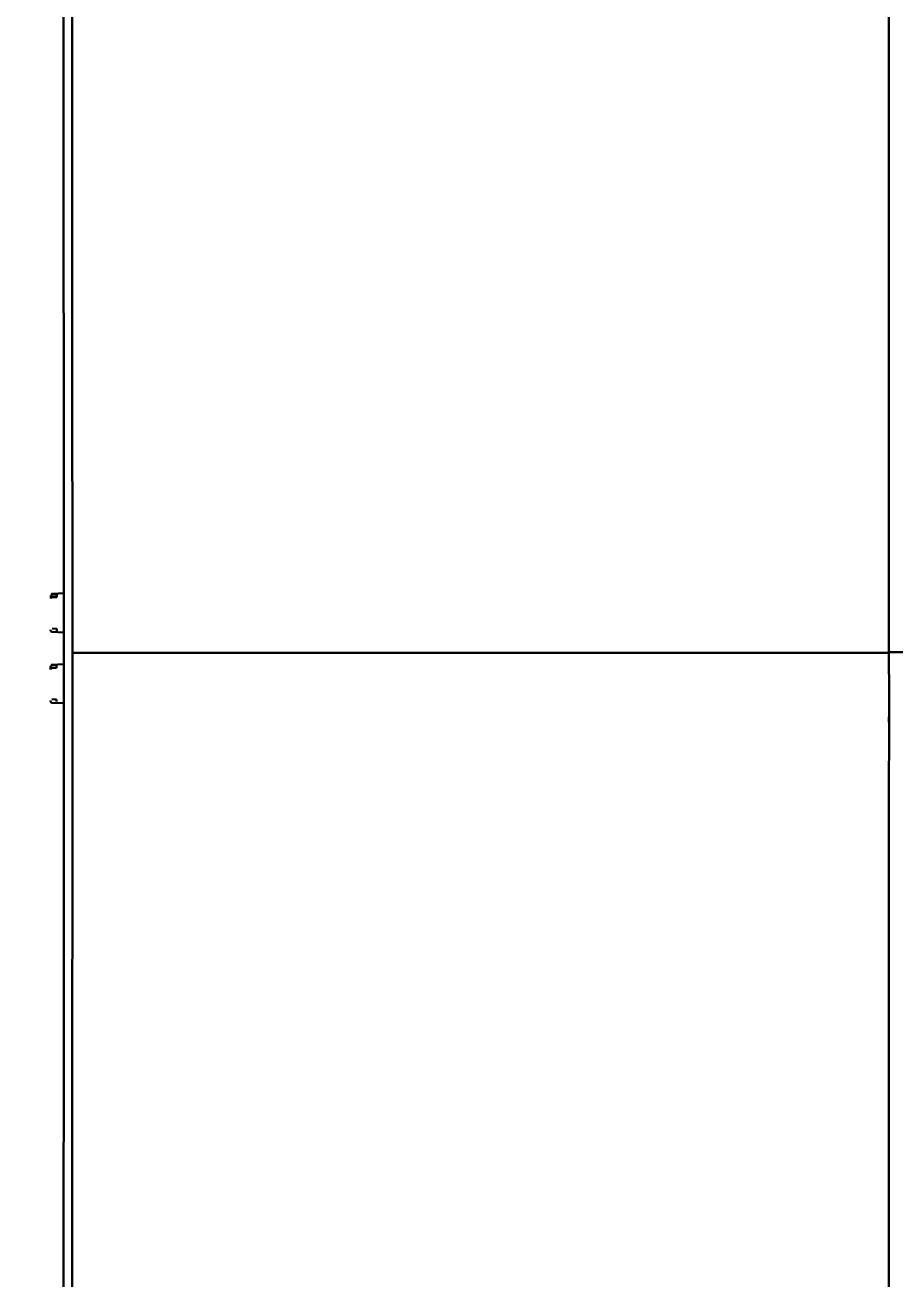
# Model space of a CAD drawing. Header units: millimetres. Extents: x 13935 to 21534, y -198 to 9202.
# Drawn here: x 18145.1 to 18266.5, y 3018.1 to 3193.2 of the extents above; entities that cross this region are included whole.
import ezdxf

# ---------------------------------------------------------------- set-up
doc = ezdxf.new("R2010")
doc.units = ezdxf.units.MM
doc.header["$LTSCALE"] = 326.7
doc.header["$PDMODE"] = 3
doc.header["$PDSIZE"] = 8
doc.linetypes.add('DASHED', pattern=[0.2, 0.1, -0.1])
doc.layers.get('0').update_dxf_attribs({"linetype": 'CONTINUOUS'})
doc.layers.get('Defpoints').update_dxf_attribs({"linetype": 'CONTINUOUS'})
doc.styles.get("Standard").update_dxf_attribs({"font": 'calibri.ttf'})
doc.dimstyles.new('DIMSTYLE_1', dxfattribs={"dimtxt": 40, "dimasz": 35, "dimexe": 0.08, "dimexo": 1, "dimgap": 1, "dimtad": 1, "dimdsep": 46, "dimtxsty": 'Standard', "dimblk": '_FILLED', "dimblk1": '_FILLED', "dimblk2": '_FILLED', "dimcen": 0.09, "dimazin": 2, "dimtp": 0.01, "dimtm": 0.01, "dimtfac": 1, "dimtofl": 0, "dimtmove": 0, "dimatfit": 3, "dimldrblk": '_FILLED', "dimfxl": 1, "dimtolj": 1, "dimarcsym": 0})
doc.dimstyles.new('DIMSTYLE_2', dxfattribs={"dimtxt": 40, "dimasz": 35, "dimexe": 0.08, "dimexo": 1, "dimgap": 1, "dimtad": 1, "dimdec": 0, "dimdsep": 46, "dimtxsty": 'Standard', "dimblk": '_FILLED', "dimblk1": '_FILLED', "dimblk2": '_FILLED', "dimcen": 0.09, "dimazin": 2, "dimtp": 0.01, "dimtm": 0.01, "dimtfac": 1, "dimtdec": 0, "dimtofl": 0, "dimtmove": 0, "dimatfit": 3, "dimldrblk": '_FILLED', "dimfxl": 1, "dimtolj": 1, "dimarcsym": 0})

# ---------------------------------------------------------------- blocks, each defined once
blk = doc.blocks.new('_FILLED')
at = {"color": 0, "linetype": 'ByBlock'}
blk.add_solid([(0, 0), (-1, 0.2143), (-1, -0.2143)], dxfattribs=at)
blk = doc.blocks.new('*D130')
at = {"color": 0, "linetype": 'Continuous', "lineweight": -2}
for p, q in [((18535.44, 3651.48), (18535.44, 3432.52)), ((17987.38, 2968.17), (17987.38, 3432.68)), ((18022.38, 3432.6), (18500.44, 3432.6))]:
    blk.add_line(p, q, dxfattribs=at)
at = {"layer": 'Defpoints', "color": 0}
for p in [(18535.44, 3652.48), (18535.44, 3432.6), (17987.38, 2967.17)]:
    blk.add_point(p, dxfattribs=at)
at = {"color": 0, "linetype": 'ByBlock', "lineweight": -2, "xscale": 35, "yscale": 35, "zscale": 35, "rotation": 180}
blk.add_blockref('_FILLED', (17987.38, 3432.6), dxfattribs=at)
at = {"color": 0, "linetype": 'ByBlock', "lineweight": -2, "xscale": 35, "yscale": 35, "zscale": 35}
blk.add_blockref('_FILLED', (18535.44, 3432.6), dxfattribs=at)
at = {"color": 0, "lineweight": 30, "insert": (18261.41, 3486.93), "char_height": 40, "attachment_point": 2, "line_spacing_factor": 0.9}
blk.add_mtext('\\A1;BVNO-{\\A1;548}', dxfattribs=at)
blk = doc.blocks.new('*D133')
at = {"color": 0, "linetype": 'Continuous', "lineweight": -2}
for p, q in [((18090.83, 3171.8), (18091.26, 3340.07)), ((18126.26, 3339.9), (18501.69, 3338.94)), ((18535.72, 2955.2), (18536.69, 3338.94))]:
    blk.add_line(p, q, dxfattribs=at)
at = {"layer": 'Defpoints', "color": 0}
for p in [(18536.69, 3338.86), (18090.83, 3170.8), (18535.72, 2954.2)]:
    blk.add_point(p, dxfattribs=at)
at = {"color": 0, "linetype": 'ByBlock', "lineweight": -2, "xscale": 35, "yscale": 35, "zscale": 35}
for p, rotation in [((18091.26, 3339.99), 179.8543984352), ((18536.69, 3338.86), 359.8543984351999)]:
    blk.add_blockref('_FILLED', p, dxfattribs=dict(at, rotation=rotation))
at = {"color": 0, "lineweight": 30, "insert": (18278.63, 3393.84), "char_height": 40, "attachment_point": 2, "rotation": 359.8544, "line_spacing_factor": 0.9}
blk.add_mtext('\\A1;\\A1;445', dxfattribs=at)

msp = doc.modelspace()

# ---------------------------------------------------------------- linework, layer by layer
at = {"color": 0, "linetype": 'Continuous', "lineweight": 30}
for p, q in [((18150.43579, 3161.12641), (18150.43573, 3161.21891)), ((18150.43645, 3161.27093), (18150.4364, 3161.36445)), ((18150.43713, 3160.00603), (18150.43645, 3161.27093)), ((18151.63758, 3161.16619), (18151.64206, 3152.23338)), ((18150.43938, 3155.60112), (18150.43713, 3160.00603)), ((18150.44044, 3153.3948), (18150.43938, 3155.60112)), ((18150.44085, 3152.50593), (18150.44044, 3153.3948)), ((18150.44105, 3151.91657), (18150.44085, 3152.50593)), ((18150.44102, 3152.13411), (18150.44085, 3152.50593)), ((18150.44112, 3151.9283), (18150.44102, 3152.13411)), ((18151.64148, 3152.12694), (18151.64157, 3151.91657)), ((18151.64206, 3152.23338), (18151.64215, 3152.0245)), ((18265.64446, 3146.371), (18265.64622, 3141.85313)), ((18151.65294, 3117.11149), (18151.6534, 3114.10494)), ((18265.65281, 3117.06552), (18265.65359, 3111.52854)), ((18148.62721, 3113.41696), (18148.62695, 3113.06607)), ((18148.65262, 3113.50567), (18148.62721, 3113.41696)), ((18148.81564, 3113.71951), (18150.6261, 3113.81439)), ((18149.47738, 3113.63015), (18148.81689, 3113.59869)), ((18148.81802, 3113.2478), (18149.47851, 3113.27927)), ((18149.47851, 3113.27927), (18149.47777, 3113.5374)), ((18150.4516, 3113.68855), (18150.45158, 3113.81437)), ((18150.45235, 3113.72995), (18150.45233, 3113.8559)), ((18150.4525, 3112.60415), (18150.45235, 3113.72995)), ((18151.65276, 3114.06879), (18151.65283, 3113.69123)), ((18151.6534, 3114.10494), (18151.65345, 3113.72572)), ((18151.65345, 3113.72572), (18151.65357, 3112.84497)), ((18150.45174, 3112.43116), (18150.45172, 3112.5643)), ((18150.45251, 3112.47077), (18150.4525, 3112.60415)), ((18150.45264, 3111.47512), (18150.45251, 3112.47077)), ((18150.45282, 3109.89186), (18150.45264, 3111.47512)), ((18151.65299, 3112.8144), (18151.65306, 3112.40206)), ((18151.65357, 3112.84497), (18151.65362, 3112.43077)), ((18151.65362, 3112.43077), (18151.65374, 3111.46178)), ((18151.65374, 3111.46178), (18151.65394, 3109.74361)), ((18265.65359, 3111.52854), (18265.65417, 3105.48208)), ((18150.45206, 3109.5643), (18150.45203, 3109.85819)), ((18150.45285, 3109.59715), (18150.45282, 3109.89186)), ((18151.65394, 3109.74361), (18151.65362, 3109.3144)), ((18148.62503, 3108.71082), (18148.625, 3108.71182)), ((18148.81326, 3108.88098), (18149.4737, 3108.84951)), ((18148.81564, 3108.40927), (18150.44255, 3108.32401)), ((18149.4737, 3108.84951), (18149.47444, 3108.59138)), ((18150.45224, 3107.93747), (18150.4522, 3108.31437)), ((18150.45297, 3108.34344), (18150.45285, 3109.59715)), ((18150.45301, 3107.96534), (18150.45297, 3108.34344)), ((18150.45319, 3105.70799), (18150.45301, 3107.96534)), ((18151.65398, 3109.32914), (18151.65411, 3107.9464)), ((18151.65411, 3107.9464), (18151.6543, 3105.68826)), ((18150.45331, 3103.95401), (18150.45319, 3105.70799)), ((18151.6543, 3105.68826), (18151.65431, 3105.48203)), ((18151.65431, 3105.48203), (18265.65417, 3105.48208)), ((18151.65431, 3105.48203), (18151.65442, 3103.69397)), ((18267.65308, 3105.56926), (18265.65309, 3105.56926)), ((18265.65417, 3105.48208), (18265.65443, 3099.50916)), ((18148.6117, 3103.54203), (18148.61143, 3103.19114)), ((18148.63711, 3103.63074), (18148.6117, 3103.54203)), ((18148.80013, 3103.84458), (18150.4286, 3103.92992)), ((18149.46187, 3103.75522), (18148.80137, 3103.72376)), ((18148.80251, 3103.37287), (18149.463, 3103.40433)), ((18149.463, 3103.40433), (18149.46226, 3103.66247)), ((18150.45272, 3103.69002), (18150.45269, 3103.93944)), ((18150.45285, 3102.52694), (18150.45283, 3102.68937)), ((18150.45332, 3103.70379), (18150.45331, 3103.95401)), ((18150.45338, 3102.70006), (18150.45332, 3103.70379)), ((18150.45338, 3102.53714), (18150.45338, 3102.70006)), ((18151.65446, 3102.82214), (18151.65417, 3102.52692)), ((18151.65442, 3103.69397), (18151.65446, 3102.82214)), ((18150.45343, 3101.44733), (18150.45338, 3102.53714)), ((18150.45346, 3100.56396), (18150.45343, 3101.44733)), ((18151.65447, 3102.53216), (18151.65452, 3101.44578)), ((18151.65452, 3101.44578), (18151.65456, 3100.19775)), ((18150.45317, 3099.68937), (18150.45314, 3099.98326)), ((18150.45348, 3099.98704), (18150.45346, 3100.56396)), ((18150.45349, 3099.69258), (18150.45348, 3099.98704)), ((18150.45351, 3098.44067), (18150.45349, 3099.69258)), ((18151.65407, 3100.19252), (18151.65402, 3099.31713)), ((18151.65456, 3100.19775), (18151.65458, 3099.32161)), ((18151.65458, 3099.32161), (18151.6546, 3098.07158)), ((18265.65443, 3099.50916), (18265.65446, 3096.54644)), ((18148.60952, 3098.83589), (18148.60949, 3098.83689)), ((18148.79775, 3099.00604), (18149.45819, 3098.97458)), ((18148.80013, 3098.53434), (18150.43319, 3098.44876)), ((18149.45819, 3098.97458), (18149.45893, 3098.71645)), ((18150.45337, 3097.94016), (18150.45331, 3098.43944)), ((18150.45352, 3097.94084), (18150.45351, 3098.44067)), ((18150.45353, 3096.49545), (18150.45352, 3097.94084)), ((18151.65397, 3098.06878), (18151.65396, 3097.94015)), ((18151.6546, 3098.07158), (18151.6546, 3097.94274)), ((18151.6546, 3097.94274), (18151.65461, 3096.49533)), ((18150.45353, 3095.68617), (18150.45353, 3096.49545)), ((18151.65461, 3096.49533), (18151.6546, 3095.68718)), ((18151.6546, 3095.68718), (18151.6546, 3095.0602)), ((18265.65375, 3096.54645), (18265.65372, 3095.81025)), ((18265.65446, 3095.80864), (18265.65444, 3094.01324)), ((18265.65446, 3096.54644), (18265.65446, 3096.31168)), ((18265.65446, 3096.31168), (18265.65446, 3095.80864)), ((18265.65444, 3094.01324), (18265.65413, 3086.83839)), ((18265.6533, 3086.86181), (18265.65327, 3086.28085)), ((18265.65413, 3086.83839), (18265.65408, 3086.25647)), ((18150.45195, 3082.43268), (18150.45196, 3082.52547)), ((18150.45267, 3081.1437), (18150.4528, 3082.39714)), ((18150.4528, 3082.39714), (18150.45281, 3082.49019)), ((18151.65389, 3082.40572), (18151.65287, 3074.66054)), ((18150.45216, 3077.08639), (18150.45267, 3081.1437)), ((18150.45198, 3075.88625), (18150.45216, 3077.08639)), ((18150.45175, 3074.39681), (18150.45198, 3075.88625)), ((18150.45091, 3073.22265), (18150.45094, 3073.43268)), ((18150.45155, 3073.17908), (18150.45158, 3073.3887)), ((18150.45158, 3073.3887), (18150.45175, 3074.39681)), ((18151.65265, 3073.83953), (18151.65263, 3073.21197)), ((18151.65284, 3074.44039), (18151.65274, 3073.83348)), ((18151.65287, 3074.66054), (18151.65284, 3074.44039)), ((18265.65248, 3073.11128), (18265.65175, 3069.21524)), ((18265.65268, 3074.33505), (18265.65248, 3073.11128)), ((18265.65273, 3074.66056), (18265.65268, 3074.33505)), ((18265.65175, 3069.21524), (18265.65118, 3066.48671)), ((18265.65051, 3066.5465), (18265.65037, 3066.03742)), ((18265.65107, 3065.97426), (18265.65084, 3064.98282)), ((18265.65118, 3066.48671), (18265.65107, 3065.97426)), ((18265.6501, 3065.05221), (18265.65002, 3064.75582)), ((18265.65084, 3064.98282), (18265.65077, 3064.68464))]:
    msp.add_line(p, q, dxfattribs=at)
for points in [[(18148.62835, 3113.06607), (18148.65361, 3113.15451), (18148.72352, 3113.22099), (18148.81802, 3113.2478)], [(18148.81689, 3113.59869), (18148.72178, 3113.57156), (18148.65262, 3113.50567)], [(18148.61284, 3103.19114), (18148.6381, 3103.27958), (18148.70801, 3103.34606), (18148.80251, 3103.37287)], [(18148.80137, 3103.72376), (18148.70627, 3103.69663), (18148.63711, 3103.63074)]]:
    msp.add_lwpolyline(points, dxfattribs=at)
for points, knots in [([(18265.43373, 3286.37765), (18265.46921, 3279.41946), (18265.60047, 3232.75064), (18265.62823, 3186.08167), (18265.64446, 3146.371)], [0, 0, 0, 0, 0.149098695, 1, 1, 1, 1]), ([(18150.4364, 3161.36445), (18150.43371, 3166.30712), (18150.42228, 3184.93791), (18150.40566, 3203.5687), (18150.38919, 3217.25681)], [0, 0, 0, 0, 0.26529562, 1, 1, 1, 1]), ([(18151.59019, 3217.22909), (18151.59544, 3212.87477), (18151.61604, 3194.18714), (18151.6298, 3175.4995), (18151.63758, 3161.16619)], [0, 0, 0, 0, 0.233005791, 1, 1, 1, 1]), ([(18150.45233, 3113.8559), (18150.45189, 3117.0688), (18150.44965, 3129.7596), (18150.44545, 3142.45041), (18150.44112, 3151.9283)], [0, 0, 0, 0, 0.253167895, 1, 1, 1, 1]), ([(18151.64215, 3152.0245), (18151.64347, 3149.1568), (18151.64836, 3137.51913), (18151.6515, 3125.88146), (18151.65294, 3117.11149)], [0, 0, 0, 0, 0.246415351, 1, 1, 1, 1]), ([(18265.64622, 3141.85313), (18265.64698, 3139.80528), (18265.64981, 3131.54274), (18265.65179, 3123.2802), (18265.65281, 3117.06552)], [0, 0, 0, 0, 0.247847609, 1, 1, 1, 1]), ([(18148.72407, 3113.69749), (18148.737, 3113.70398), (18148.76706, 3113.71455), (18148.79856, 3113.71861), (18148.81564, 3113.71951)], [0, 0, 0, 0, 0.458117801, 1, 1, 1, 1]), ([(18149.47777, 3113.5374), (18149.47773, 3113.54688), (18149.47755, 3113.54973), (18149.47759, 3113.57716), (18149.47738, 3113.57434)], [0, 0, 0, 0, 0.770340496, 1, 1, 1, 1]), ([(18148.71927, 3108.45175), (18148.65925, 3108.50682), (18148.56538, 3108.61082), (18148.62345, 3108.69683), (18148.62467, 3108.7116)], [0, 0, 0, 0, 0.845990819, 1, 1, 1, 1]), ([(18148.81564, 3108.40927), (18148.79746, 3108.41023), (18148.76182, 3108.41902), (18148.73214, 3108.43994), (18148.71927, 3108.45175)], [0, 0, 0, 0, 0.510432116, 1, 1, 1, 1]), ([(18149.47444, 3108.59138), (18149.47449, 3108.5819), (18149.47467, 3108.57905), (18149.47462, 3108.55162), (18149.47483, 3108.55444)], [0, 0, 0, 0, 0.770340496, 1, 1, 1, 1]), ([(18148.70856, 3103.82256), (18148.72148, 3103.82905), (18148.75155, 3103.83962), (18148.78305, 3103.84368), (18148.80013, 3103.84458)], [0, 0, 0, 0, 0.458117801, 1, 1, 1, 1]), ([(18149.46226, 3103.66247), (18149.46221, 3103.67195), (18149.46204, 3103.6748), (18149.46208, 3103.70223), (18149.46187, 3103.69941)], [0, 0, 0, 0, 0.770340496, 1, 1, 1, 1]), ([(18148.70376, 3098.57682), (18148.64374, 3098.63189), (18148.54987, 3098.73589), (18148.60793, 3098.8219), (18148.60916, 3098.83667)], [0, 0, 0, 0, 0.845990819, 1, 1, 1, 1]), ([(18148.80013, 3098.53434), (18148.78195, 3098.53529), (18148.7463, 3098.54409), (18148.71662, 3098.56501), (18148.70376, 3098.57682)], [0, 0, 0, 0, 0.510432116, 1, 1, 1, 1]), ([(18149.45893, 3098.71645), (18149.45898, 3098.70697), (18149.45915, 3098.70412), (18149.45911, 3098.67669), (18149.45932, 3098.67951)], [0, 0, 0, 0, 0.770340496, 1, 1, 1, 1]), ([(18150.42596, 3011.14018), (18150.42933, 3016.14487), (18150.44182, 3036.8245), (18150.44888, 3057.50414), (18150.45155, 3073.17908)], [0, 0, 0, 0, 0.242010657, 1, 1, 1, 1]), ([(18151.65263, 3073.21197), (18151.65173, 3067.89616), (18151.64698, 3047.1823), (18151.63739, 3026.46844), (18151.627, 3011.07039)], [0, 0, 0, 0, 0.256630311, 1, 1, 1, 1]), ([(18265.64509, 3046.0223), (18265.64428, 3043.86857), (18265.64086, 3035.369), (18265.63656, 3026.86942), (18265.63283, 3020.52356)], [0, 0, 0, 0, 0.25339151, 1, 1, 1, 1]), ([(18265.63283, 3020.52356), (18265.62195, 3002.06396), (18265.59269, 2968.86558), (18265.54072, 2930.09955), (18265.47356, 2905.59503), (18265.44388, 2893.08815), (18265.37539, 2884.93329), (18265.37189, 2880.97494), (18265.32722, 2879.75892)], [0, 0, 0, 0, 0.393412341, 0.707527546, 0.826181033, 0.915661199, 0.974066593, 1, 1, 1, 1])]:
    msp.add_open_spline(points, degree=3, knots=knots, dxfattribs=at)
for points in [[(18150.45281, 3082.49019), (18150.45326, 3086.88885), (18150.4535, 3091.28751), (18150.45353, 3095.68617)], [(18151.6546, 3095.0602), (18151.65455, 3090.84204), (18151.65432, 3086.62388), (18151.65389, 3082.40572)], [(18265.65408, 3086.25647), (18265.6538, 3082.39117), (18265.65335, 3078.52587), (18265.65273, 3074.66056)], [(18265.65077, 3064.68464), (18265.64932, 3058.46386), (18265.64743, 3052.24308), (18265.64509, 3046.0223)]]:
    msp.add_open_spline(points, degree=3, dxfattribs=at)
at = {"color": 0, "linetype": 'DASHED', "lineweight": 30}
msp.add_open_spline([(18096.6901, 3030.85484), (18082.41909, 3021.20427), (18023.48401, 2983.86798), (18047.12658, 2814.00099), (18165.1195, 2685.58757), (18253.67489, 2603.59047), (18256.13307, 2546.26516)], degree=3, knots=[0, 0, 0, 0, 0.105293538, 0.314407992, 0.773426785, 1, 1, 1, 1], dxfattribs=at)

# ---------------------------------------------------------------- dimensions: what is measured, and where the dimension line sits
at = {"color": 0, "linetype": 'Continuous', "lineweight": 30}
dim = msp.add_linear_dim(base=(18535.43526, 3432.59986), p1=(17987.38486, 2967.17384), p2=(18535.43526, 3652.47516), text='BVNO-{\\A1;<>}', dimstyle='DIMSTYLE_2', override={"dimtxsty": 'Standard'}, dxfattribs=at)
dim.commit()
dim.dimension.update_dxf_attribs({"geometry": '*D130', "text_midpoint": (18261.41006, 3432.59986), "dimtype": 160})
dim = msp.add_linear_dim(base=(18536.69394, 3338.85536), p1=(18090.82702, 3170.79949), p2=(18535.71643, 2954.1955), angle=359.8543984, text='\\A1;445', dimstyle='DIMSTYLE_1', override={"dimtxsty": 'Standard'}, dxfattribs=at)
dim.commit()
dim.dimension.update_dxf_attribs({"geometry": '*D133', "text_midpoint": (18278.49615, 3339.51151), "dimtype": 160})

doc.saveas('drawing.dxf')
